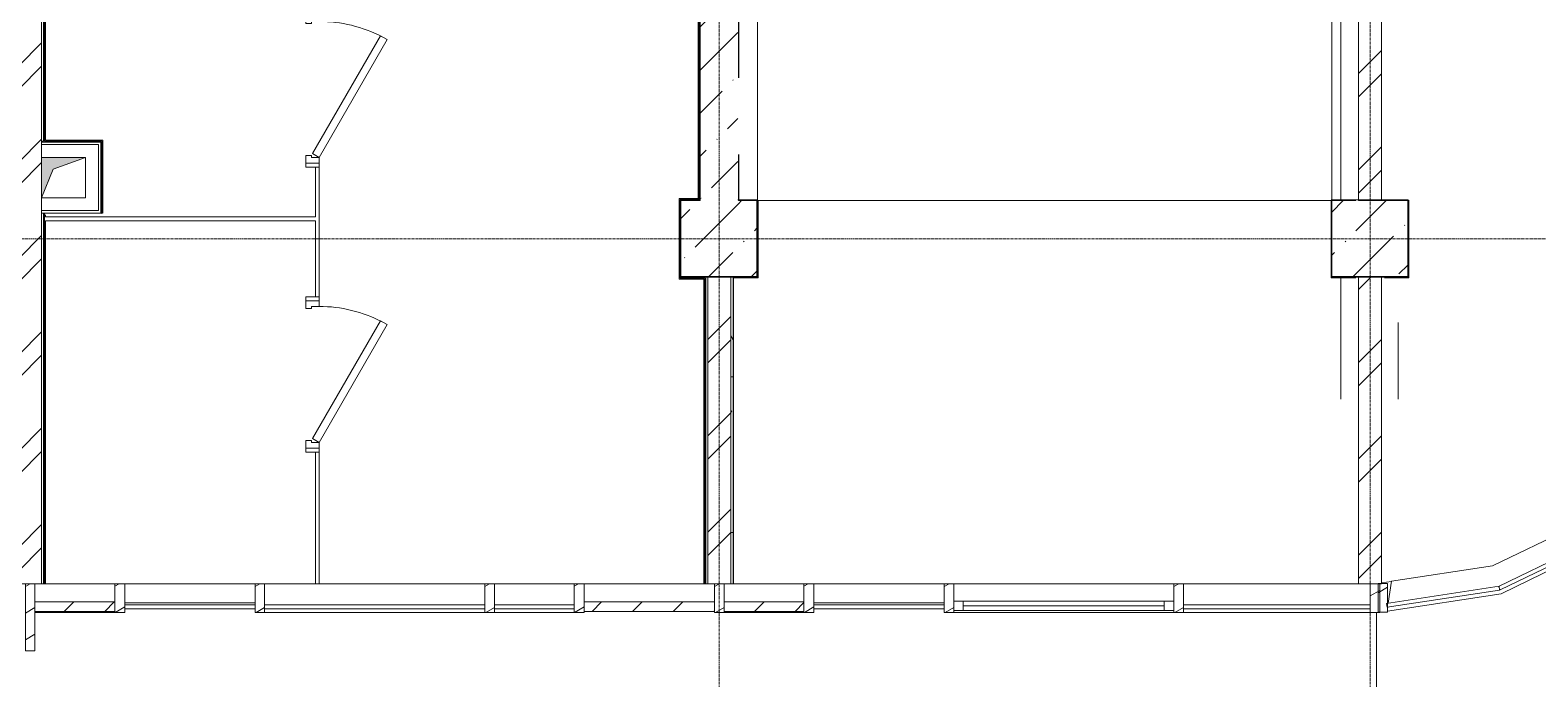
# Model space of a CAD drawing. Header units: metres. Extents: x 3659 to 143627, y -64119 to 51337.
# Drawn here: x 80463 to 88339, y -59082 to -55696 of the extents above; entities that cross this region are included whole.
import ezdxf

# ---------------------------------------------------------------- set-up
doc = ezdxf.new("R2010")
doc.units = ezdxf.units.M
doc.linetypes.add('ADSK_Линия сетки', pattern=[21, 12, -3, 3, -3])
doc.layers.add('A-DETL', color=7, linetype='Continuous', lineweight=5, true_color=0x00a600)
for name, color, linetype, lineweight in [('A-DETL-GENF', 7, 'Continuous', 5), ('A-DETL-MBND', 7, 'Continuous', 5), ('A-DETL-THIN', 7, 'Continuous', 5), ('A-DOOR', 7, 'Continuous', 5), ('A-DOOR-FRAM', 7, 'Continuous', 13), ('A-FLOR', 7, 'Continuous', 5), ('A-GLAZ', 7, 'Continuous', 5), ('A-GLAZ-CURT', 7, 'Continuous', 5), ('A-GLAZ-CWMG', 7, 'Continuous', 5), ('A-WALL', 7, 'Continuous', 5), ('A-WALL-PATT', 7, 'Continuous', 18), ('I-WALL', 7, 'Continuous', 5), ('S-COLS', 7, 'Continuous', 5), ('S-GRID', 7, 'Continuous', 9)]:
    doc.layers.add(name, color=color, linetype=linetype, lineweight=lineweight)
pattern_1 = [(45, (0, 0), (84.19025, 308.69666), [396.875, -79.375, 3.353, -76.022])]
pattern_2 = [(45, (0, 0), (-251.4472, 251.4472), []), (45, (0, 381), (-251.4472, 251.4472), [])]
pattern_3 = [(50, (0, 0), (728.7365, -63.7558), [76.2, -838.2]), (355, (0, 0), (-140.9716, 764.2276), [60.96, -670.56]), (100.451, (60.7, -5.3), (587.77, 700.4668), [64.76, -712.36]), (46.184, (0, 203.2), (1084.316, -168.171), [114.3, -1257.3]), (96.636, (90.4, 189.2), (949.61, 989.71), [97.14, -1068.54]), (351.184, (0, 203.2), (949.62, 989.701), [91.44, -1005.84]), (21, (101.6, 152.4), (606.458, -409.0606), [76.2, -838.2]), (326, (101.6, 152.4), (247.2083, 736.753), [60.96, -670.56]), (71.451, (152.14, 118.3), (853.6683, 327.6855), [64.76, -712.36]), (37.5, (0, 0), (12.3547, 338.2201), [33.528, -628.904, 33.528, -647.192, -673.1]), (37.5, (0, 0), (12.3547, 338.2201), [-1343.152, 33.528, -639.572]), (7.5, (0, 0), (267.2789, 400.7221), [33.528, -354.584, 33.528, -613.664, -256.54]), (7.5, (0, 0), (267.2789, 400.7221), [-1035.304, 33.528, -223.012]), (327.5, (-226.57, 0), (542.3633, -22.91534), [33.528, -220.472, 33.528, -758.952, -1051.56]), (327.5, (-226.57, 0), (542.3633, -22.91534), [-1046.48, 33.528, -1018.032]), (317.5, (-328.17, 0), (592.517, 101.707), [33.528, -296.672, 33.528, -492.76, -746.76]), (317.5, (-328.17, 0), (592.517, 101.707), [-856.488, 33.528, -713.232])]
pattern_4 = [(45, (0, 0), (-106.06602, 106.06602), [])]
pattern_5 = [(30, (0, 0), (-60, 103.92305), [])]
pattern_6 = [(0, (0, 0), (812.8, 203.2), [33.528, -576.072, 33.528, -576.072, -3251.2]), (0, (0, 0), (812.8, 203.2), [-1219.2, 33.528, -1185.672, 33.528, -576.072, -1422.4]), (0, (0, 0), (812.8, 203.2), [-3048, 33.528, -372.872, 33.528, -982.472]), (120, (304.8, 101.6), (-582.37636, 602.30545), [33.528, -576.072, 33.528, -576.072, -3251.2]), (120, (304.8, 101.6), (-582.37636, 602.30545), [-1219.2, 33.528, -1185.672, 33.528, -576.072, -1422.4]), (120, (304.8, 101.6), (-582.37636, 602.30545), [-3048, 33.528, -372.872, 33.528, -982.472]), (240, (406.4, 508), (-230.42364, -805.50545), [33.528, -576.072, 33.528, -576.072, -3251.2]), (240, (406.4, 508), (-230.42364, -805.50545), [-1219.2, 33.528, -1185.672, 33.528, -576.072, -1422.4]), (240, (406.4, 508), (-230.42364, -805.50545), [-3048, 33.528, -372.872, 33.528, -982.472])]

# ---------------------------------------------------------------- blocks, each defined once
blk = doc.blocks.new('КДП АПК - КР_rvt-1-2 этаж')
at = {"layer": 'A-WALL-PATT', "lineweight": 20}
h = blk.add_hatch(dxfattribs=at)
h.set_pattern_fill('FP_137', color=256, style=0, pattern_type=2)
h.set_pattern_definition(pattern_1)
h.paths.add_polyline_path([(84037.5, -55945.6), (84162.7, -55945.6), (84162.7, -49845.6), (83962.7, -49845.6), (83962.7, -55945.6)], flags=0)
at = {"layer": 'S-COLS', "lineweight": 20}
h = blk.add_hatch(dxfattribs=at)
h.set_pattern_fill('FP_137', color=256, style=0, pattern_type=2)
h.set_pattern_definition(pattern_1)
h.paths.add_polyline_path([(84162.7, -56345.6), (84162.7, -55945.6), (83862.7, -55945.6), (83862.7, -56345.6), (84037.5, -56345.6)], flags=0)
h = blk.add_hatch(dxfattribs=at)
h.set_pattern_fill('FP_137', color=256, style=0, pattern_type=2)
h.set_pattern_definition(pattern_1)
h.paths.add_polyline_path([(84262.7, -56345.6), (84262.7, -55945.6), (84162.7, -55945.6), (84162.7, -56345.6)], flags=0)
h = blk.add_hatch(dxfattribs=at)
h.set_pattern_fill('FP_137', color=256, style=0, pattern_type=2)
h.set_pattern_definition(pattern_1)
h.paths.add_polyline_path([(87641.4, -56345.6), (87662.7, -56345.6), (87662.7, -55945.6), (87262.7, -55945.6), (87262.7, -56345.6)], flags=0)
at = {"layer": 'A-FLOR', "lineweight": 20}
for p, q in [((87312.7, -55945.6), (87312.7, -51585.6)), ((87312.7, -56582.6), (87312.7, -56345.6)), ((87312.7, -56985.6), (87312.7, -56585.6)), ((87612.7, -56585.6), (87612.7, -56985.6))]:
    blk.add_line(p, q, dxfattribs=at)
at = {"layer": 'I-WALL', "lineweight": 40}
blk.add_line((83962.7, -55945.6), (83962.7, -49845.6), dxfattribs=at)
at = {"layer": 'S-COLS', "lineweight": 20}
for p, q in [((83862.7, -56345.6), (83862.7, -55945.6)), ((83862.7, -55945.6), (83962.7, -55945.6)), ((84262.7, -55945.6), (84162.7, -55945.6)), ((87262.7, -55945.6), (87662.7, -55945.6)), ((87662.7, -56345.6), (87662.7, -55945.6)), ((83862.7, -56345.6), (84162.7, -56345.6)), ((84262.7, -56345.6), (84162.7, -56345.6)), ((87662.7, -56345.6), (87262.7, -56345.6))]:
    blk.add_line(p, q, dxfattribs=at)
blk = doc.blocks.new('Системная панель - С остеклением-1637639-2 этаж')
at = {"layer": 'A-GLAZ-CURT', "lineweight": 13}
for p, q in [((74437.7, -58695.5), (73757.1, -58695.5)), ((73757.1, -58695.5), (73757.1, -58715.5)), ((73757.1, -58715.5), (74437.7, -58715.5)), ((74437.7, -58715.5), (74437.7, -58695.5))]:
    blk.add_line(p, q, dxfattribs=at)
blk = doc.blocks.new('Системная панель - Сплошная-1637678-2 этаж')
at = {"layer": 'A-GLAZ-CURT'}
h = blk.add_hatch(dxfattribs=at)
h.set_pattern_fill('FP_30', color=256, style=0, pattern_type=2)
h.set_pattern_definition(pattern_4)
h.paths.add_polyline_path([(83357.1, -58730.5), (84037.7, -58730.5), (84037.7, -58680.5), (83357.1, -58680.5)], flags=0)
at = {"layer": 'A-GLAZ-CURT', "lineweight": 13}
for p, q in [((84037.7, -58680.5), (83357.1, -58680.5)), ((83357.1, -58680.5), (83357.1, -58730.5)), ((83357.1, -58730.5), (84037.7, -58730.5)), ((84037.7, -58730.5), (84037.7, -58680.5))]:
    blk.add_line(p, q, dxfattribs=at)
blk = doc.blocks.new('Системная панель - С остеклением-1636902-2 этаж')
at = {"layer": 'A-GLAZ-CURT', "lineweight": 13}
for p, q in [((487.7, 10), (-487.7, 10)), ((-487.7, 10), (-487.7, -10)), ((487.7, -10), (487.7, 10)), ((-487.7, -10), (487.7, -10))]:
    blk.add_line(p, q, dxfattribs=at)
blk = doc.blocks.new('Системная панель - С остеклением-1635145-2 этаж')
at = {"layer": 'A-GLAZ-CURT', "lineweight": 13}
for p, q in [((575, 10), (-575, 10)), ((-575, 10), (-575, -10)), ((575, -10), (575, 10)), ((-575, -10), (575, -10))]:
    blk.add_line(p, q, dxfattribs=at)
blk = doc.blocks.new('Прямоугольный импост - 50 x 450мм-V38-2 этаж')
at = {"layer": 'A-GLAZ-CWMG'}
h = blk.add_hatch(dxfattribs=at)
h.set_pattern_fill('FP_52', color=256, style=0, pattern_type=2)
h.set_pattern_definition([(150, (80462.65, 58705.49), (-60, -103.92305), [])])
h.paths.add_polyline_path([(25, -230), (-25, -230), (-25, 120), (25, 120), (25, 49.8)], flags=0)
at = {"layer": 'A-GLAZ-CWMG', "lineweight": 18}
for p, q in [((-25, -230), (-25, 120)), ((-25, 120), (25, 120)), ((25, 120), (25, -230)), ((25, -230), (-25, -230))]:
    blk.add_line(p, q, dxfattribs=at)
blk = doc.blocks.new('Прямоугольный импост - 50 x 150мм-V39-2 этаж')
at = {"layer": 'A-GLAZ-CWMG'}
h = blk.add_hatch(dxfattribs=at)
h.set_pattern_fill('FP_53', color=256, style=0, pattern_type=2)
h.set_pattern_definition([(150, (81662.65, 58705.49), (-60, -103.92305), [])])
h.paths.add_polyline_path([(25, -30), (-25, -30), (-25, 120), (25, 120), (25, 49.8)], flags=0)
at = {"layer": 'A-GLAZ-CWMG', "lineweight": 18}
for p, q in [((-25, -30), (-25, 120)), ((-25, 120), (25, 120)), ((25, 120), (25, -30)), ((25, -30), (-25, -30))]:
    blk.add_line(p, q, dxfattribs=at)
blk = doc.blocks.new('Прямоугольный импост - 50 x 150мм-V40-2 этаж')
at = {"layer": 'A-GLAZ-CWMG'}
h = blk.add_hatch(dxfattribs=at)
h.set_pattern_fill('FP_54', color=256, style=0, pattern_type=2)
h.set_pattern_definition([(150, (82862.65, 58705.49), (-60, -103.92305), [])])
h.paths.add_polyline_path([(25, -30), (-25, -30), (-25, 120), (25, 120)], flags=0)
at = {"layer": 'A-GLAZ-CWMG', "lineweight": 18}
for p, q in [((-25, -30), (-25, 120)), ((-25, 120), (25, 120)), ((25, 120), (25, -30)), ((25, -30), (-25, -30))]:
    blk.add_line(p, q, dxfattribs=at)
blk = doc.blocks.new('Прямоугольный импост - 50 x 150мм-1636897-2 этаж')
at = {"layer": 'A-GLAZ-CWMG'}
h = blk.add_hatch(dxfattribs=at)
h.set_pattern_fill('FP_55', color=256, style=0, pattern_type=2)
h.set_pattern_definition([(150, (84062.65, 58705.49), (-60, -103.92305), [])])
h.paths.add_polyline_path([(25, -30), (-25, -30), (-25, 120), (25, 120)], flags=0)
at = {"layer": 'A-GLAZ-CWMG', "lineweight": 18}
for p, q in [((-25, -30), (-25, 120)), ((-25, 120), (25, 120)), ((25, 120), (25, -30)), ((25, -30), (-25, -30))]:
    blk.add_line(p, q, dxfattribs=at)
blk = doc.blocks.new('Прямоугольный импост - 50 x 150мм-V41-2 этаж')
at = {"layer": 'A-GLAZ-CWMG'}
h = blk.add_hatch(dxfattribs=at)
h.set_pattern_fill('FP_56', color=256, style=0, pattern_type=2)
h.set_pattern_definition([(150, (85262.65, 58705.49), (-60, -103.92305), [])])
h.paths.add_polyline_path([(25, -30), (-25, -30), (-25, 120), (25, 120)], flags=0)
at = {"layer": 'A-GLAZ-CWMG', "lineweight": 18}
for p, q in [((-25, -30), (-25, 120)), ((-25, 120), (25, 120)), ((25, 120), (25, -30)), ((25, -30), (-25, -30))]:
    blk.add_line(p, q, dxfattribs=at)
blk = doc.blocks.new('Прямоугольный импост - 50 x 150мм-1636904-2 этаж')
at = {"layer": 'A-GLAZ-CWMG'}
h = blk.add_hatch(dxfattribs=at)
h.set_pattern_fill('FP_57', color=256, style=0, pattern_type=2)
h.set_pattern_definition([(30, (-87513.05, 58705.49), (-60, 103.92305), [])])
h.paths.add_polyline_path([(0, -30), (0, 120), (-50, 120), (-50, -30)], flags=0)
at = {"layer": 'A-GLAZ-CWMG', "lineweight": 18}
for p, q in [((0, 120), (-50, 120)), ((-50, 120), (-50, -30)), ((0, -30), (0, 120)), ((-50, -30), (0, -30))]:
    blk.add_line(p, q, dxfattribs=at)
blk = doc.blocks.new('Прямоугольный импост - 50 x 150мм-1636032-2 этаж')
at = {"layer": 'A-DETL-MBND'}
for p, q in [((87402.7, -58585.5), (86487.7, -58585.5)), ((86487.7, -58735.5), (87463.1, -58735.5))]:
    blk.add_line(p, q, dxfattribs=at)
blk = doc.blocks.new('M_Тент витража777 - M_Тент витража одинарное справо-2392832-2 этаж')
at = {"layer": 'A-GLAZ', "lineweight": 13}
for p, q in [((-525, 20), (-575, 20)), ((-575, 20), (-575, -30)), ((-575, -30), (-575, 20)), ((-525, -30), (-525, 20)), ((525, -30), (525, 20)), ((525, 20), (575, 20)), ((575, 20), (575, -30)), ((575, 20), (575, -30)), ((-575, -30), (-525, -30)), ((-525, -4.6), (525, -4.6)), ((575, -30), (525, -30))]:
    blk.add_line(p, q, dxfattribs=at)
at = {"layer": 'A-GLAZ'}
for p, q in [((-525, 20), (525, 20)), ((525, -30), (-525, -30))]:
    blk.add_line(p, q, dxfattribs=at)
blk = doc.blocks.new('Прямоугольный импост - 50 x 150мм-1003911-2 этаж')
at = {"layer": 'A-DETL-MBND'}
for p, q in [((34837.7, -40435.7), (33687.7, -40435.7)), ((33687.7, -40585.7), (34837.7, -40585.7))]:
    blk.add_line(p, q, dxfattribs=at)
blk = doc.blocks.new('Прямоугольный импост - 50 x 150мм-V56-2 этаж')
at = {"layer": 'A-GLAZ-CWMG'}
h = blk.add_hatch(dxfattribs=at)
h.set_pattern_fill('FP_69', color=256, style=0, pattern_type=2)
h.set_pattern_definition([(150, (86462.65, 58705.49), (-60, -103.92305), [])])
h.paths.add_polyline_path([(25, -30), (-25, -30), (-25, 120), (25, 120)], flags=0)
at = {"layer": 'A-GLAZ-CWMG', "lineweight": 18}
for p, q in [((-25, -30), (-25, 120)), ((-25, 120), (25, 120)), ((25, 120), (25, -30)), ((25, -30), (-25, -30))]:
    blk.add_line(p, q, dxfattribs=at)
blk = doc.blocks.new('Прямоугольный импост - 50 x 150мм-V58-2 этаж')
at = {"layer": 'A-DETL-MBND'}
for p, q in [((81952.7, -58585.5), (81687.7, -58585.5)), ((82837.7, -58585.5), (81972.6, -58585.5)), ((81687.7, -58735.5), (82837.7, -58735.5))]:
    blk.add_line(p, q, dxfattribs=at)
blk = doc.blocks.new('Прямоугольный импост - 50 x 150мм 2-1634077-2 этаж')
at = {"layer": 'A-GLAZ-CWMG'}
h = blk.add_hatch(dxfattribs=at)
h.set_pattern_fill('FP_95', color=256, style=0, pattern_type=2)
h.set_pattern_definition([(201.326, (77646.43, -71230.06), (43.64088, -111.78316), [])])
h.paths.add_polyline_path([(0.5, 28.5), (-48.9, 35.9), (-71.3, -112.4), (-21.9, -119.9), (-11.1, -48.7)], flags=0)
at = {"layer": 'A-GLAZ-CWMG', "lineweight": 18}
for p, q in [((-48.9, 35.9), (-71.3, -112.4)), ((0.5, 28.5), (-48.9, 35.9)), ((-21.9, -119.9), (0.5, 28.5)), ((-71.3, -112.4), (-21.9, -119.9))]:
    blk.add_line(p, q, dxfattribs=at)
blk = doc.blocks.new('Системная панель - С остеклением-1634078-2 этаж')
at = {"layer": 'A-GLAZ-CURT', "lineweight": 13}
for p, q in [((297.1, 10), (-297.1, 10)), ((-297.1, 10), (-297.1, -10)), ((297.1, -10), (297.1, 10)), ((-297.1, -10), (297.1, -10))]:
    blk.add_line(p, q, dxfattribs=at)
blk = doc.blocks.new('Прямоугольный импост - 50 x 150мм-1635689-2 этаж')
at = {"layer": 'A-DETL-MBND'}
for p, q in [((87574.7, -58572.8), (88101.9, -58492.4)), ((87574.7, -58572.8), (87557.7, -58686.7)), ((88146.9, -58637.3), (87554.3, -58727.7)), ((87554.6, -58707.4), (87554.3, -58709.5))]:
    blk.add_line(p, q, dxfattribs=at)
blk = doc.blocks.new('Системная панель - С остеклением-1634080-2 этаж')
at = {"layer": 'A-GLAZ-CURT', "lineweight": 13}
for p, q in [((312.3, 10), (-312.3, 10)), ((-312.3, 10), (-312.3, -10)), ((312.3, -10), (312.3, 10)), ((-312.3, -10), (312.3, -10))]:
    blk.add_line(p, q, dxfattribs=at)
blk = doc.blocks.new('Прямоугольный импост - 50 x 150мм-1635692-2 этаж')
at = {"layer": 'A-DETL-MBND'}
for p, q in [((88101.9, -58492.4), (88631.2, -58236.2)), ((88634.1, -58240.5), (88631.2, -58236.2)), ((88717, -58361.4), (88146.9, -58637.3))]:
    blk.add_line(p, q, dxfattribs=at)
blk = doc.blocks.new('Системная панель - Сплошная-V116-2 этаж')
at = {"layer": 'A-GLAZ-CURT'}
h = blk.add_hatch(dxfattribs=at)
h.set_pattern_fill('FP_27', color=256, style=0, pattern_type=2)
h.set_pattern_definition(pattern_4)
h.paths.add_polyline_path([(80487.7, -58730.5), (80905, -58730.5), (80905, -58680.5), (80487.7, -58680.5)], flags=0)
at = {"layer": 'A-GLAZ-CURT', "lineweight": 13}
for p, q in [((80905, -58680.5), (80487.7, -58680.5)), ((80487.7, -58680.5), (80487.7, -58730.5)), ((80487.7, -58730.5), (80905, -58730.5)), ((80905, -58730.5), (80905, -58680.5))]:
    blk.add_line(p, q, dxfattribs=at)
blk = doc.blocks.new('Системная панель - С остеклением-1637640-2 этаж')
at = {"layer": 'A-GLAZ-CURT', "lineweight": 13}
for p, q in [((83305, -58695.5), (82887.7, -58695.5)), ((82887.7, -58695.5), (82887.7, -58715.5)), ((82887.7, -58715.5), (83305, -58715.5)), ((83305, -58715.5), (83305, -58695.5))]:
    blk.add_line(p, q, dxfattribs=at)
blk = doc.blocks.new('Системная панель - Сплошная-V117-2 этаж')
at = {"layer": 'A-GLAZ-CURT'}
h = blk.add_hatch(dxfattribs=at)
h.set_pattern_fill('FP_30', color=256, style=0, pattern_type=2)
h.set_pattern_definition(pattern_4)
h.paths.add_polyline_path([(84087.7, -58730.5), (84505, -58730.5), (84505, -58680.5), (84087.7, -58680.5)], flags=0)
at = {"layer": 'A-GLAZ-CURT', "lineweight": 13}
for p, q in [((84505, -58680.5), (84087.7, -58680.5)), ((84087.7, -58680.5), (84087.7, -58730.5)), ((84087.7, -58730.5), (84505, -58730.5)), ((84505, -58730.5), (84505, -58680.5))]:
    blk.add_line(p, q, dxfattribs=at)
blk = doc.blocks.new('AC_Дверь_Однопольная_ДеревяннаяВнутренняя_ГОСТ6629-88 - ДГ 21-8Л-1377427-2 этаж')
at = {"layer": 'A-DOOR', "lineweight": 18}
for p, q in [((-385, 60), (-405, 60)), ((-405, 60), (-405, -10)), ((-385, -10), (-385, 60)), ((385, 60), (385, -10)), ((405, 60), (385, 60)), ((405, -10), (405, 60)), ((-405, -10), (-385, -10)), ((385, -10), (405, -10))]:
    blk.add_line(p, q, dxfattribs=at)
at = {"layer": 'A-DOOR', "lineweight": 13}
for p, q in [((-335, 24.6), (-355, -10)), ((279.9, -330.4), (-335, 24.6)), ((-355, -10), (259.9, -365)), ((259.9, -365), (279.9, -330.4))]:
    blk.add_line(p, q, dxfattribs=at)
at = {"layer": 'A-DOOR'}
blk.add_arc((-355, -10), 710, 332.47162, 0, dxfattribs=at)
at = {"layer": 'A-DOOR-FRAM'}
for p, q in [((-385, 60), (-385, -10)), ((-345, 60), (-385, 60)), ((-355, -10), (-355, 30)), ((-355, 30), (-345, 30)), ((-345, 30), (-345, 60)), ((385, 60), (345, 60)), ((345, 60), (345, 30)), ((345, 30), (355, 30)), ((355, 30), (355, -10)), ((385, -10), (385, 60)), ((-385, -10), (-355, -10)), ((355, -10), (385, -10))]:
    blk.add_line(p, q, dxfattribs=at)

msp = doc.modelspace()

# ---------------------------------------------------------------- hatches: boundary and pattern name
at = {"layer": 'A-DETL-GENF'}
msp.add_hatch(color=256, dxfattribs=at).paths.add_polyline_path([(80522.6532, -56570.6443), (80583.5085, -56422.2079), (80752.6532, -56360.6443), (80522.6532, -56360.6443)], flags=0)
at = {"layer": 'A-GLAZ-CWMG'}
h = msp.add_hatch(dxfattribs=at)
h.set_pattern_fill('FP_31', color=256, style=0, pattern_type=2)
h.set_pattern_definition(pattern_5)
h.paths.add_polyline_path([(80905.017, -58735.4621), (80957.1109, -58735.4621), (80957.1109, -58585.4621), (80905.017, -58585.4621), (80905.017, -58655.7084)], flags=0)
h = msp.add_hatch(dxfattribs=at)
h.set_pattern_fill('FP_31', color=256, style=0, pattern_type=2)
h.set_pattern_definition(pattern_5)
h.paths.add_polyline_path([(83305.017, -58735.4621), (83357.1109, -58735.4621), (83357.1109, -58585.4621), (83305.017, -58585.4621)], flags=0)
h = msp.add_hatch(dxfattribs=at)
h.set_pattern_fill('FP_31', color=256, style=0, pattern_type=2)
h.set_pattern_definition(pattern_5)
h.paths.add_polyline_path([(84552.3072, -58735.4621), (84557.1109, -58735.4621), (84557.1109, -58585.4621), (84505.017, -58585.4621), (84505.017, -58735.4621)], flags=0)
at = {"layer": 'A-WALL-PATT', "lineweight": 5}
h = msp.add_hatch(dxfattribs=at)
h.set_pattern_fill('FP_1', color=256, style=0, pattern_type=2)
h.set_pattern_definition(pattern_2)
h.paths.add_polyline_path([(87522.6532, -56585.6443), (87522.6532, -50485.6443), (87402.6532, -50485.6443), (87402.6532, -56585.6443)], flags=0)
h = msp.add_hatch(dxfattribs=at)
h.set_pattern_fill('FP_1', color=256, style=0, pattern_type=2)
h.set_pattern_definition(pattern_2)
h.paths.add_polyline_path([(80433.4813, -58585.4621), (80522.6532, -58585.4621), (80522.6532, -52395.6443), (80402.6532, -52395.6443), (80402.6532, -58585.4621)], flags=0)
h = msp.add_hatch(dxfattribs=at)
h.set_pattern_fill('FP_40', color=256, style=0, pattern_type=2)
h.set_pattern_definition(pattern_6)
h.paths.add_polyline_path([(80522.6532, -56275.6443), (80532.6532, -56275.6443), (80532.6532, -52395.6443), (80522.6532, -52395.6443), (80522.6532, -56270.6443)], flags=0)
h = msp.add_hatch(dxfattribs=at)
h.set_pattern_fill('FP_41', color=256, style=0, pattern_type=2)
h.set_pattern_definition(pattern_3)
h.paths.add_polyline_path([(80532.6532, -56275.6443), (80537.6532, -56275.6443), (80537.6532, -52405.6443), (80532.6532, -52405.6443), (80532.6532, -56270.6443)], flags=0)
h = msp.add_hatch(dxfattribs=at)
h.set_pattern_fill('FP_1', color=256, style=0, pattern_type=2)
h.set_pattern_definition(pattern_2)
h.paths.add_polyline_path([(80542.6532, -56270.6443), (80542.6532, -55340.6443), (80537.6532, -55340.6443), (80537.6532, -56270.6443)], flags=0)
h.paths.add_polyline_path([(80537.6532, -55320.6443), (80542.6532, -55320.6443), (80542.6532, -53990.6443), (80537.6532, -53990.6443), (80537.6532, -55206.0116)], flags=0)
h.paths.add_polyline_path([(80542.6532, -53970.6443), (80542.6532, -52410.6443), (80537.6532, -52410.6443), (80537.6532, -53970.6443)], flags=0)
h = msp.add_hatch(dxfattribs=at)
h.set_pattern_fill('FP_1', color=256, style=0, pattern_type=2)
h.set_pattern_definition(pattern_2)
h.paths.add_polyline_path([(83957.6532, -56580.6443), (83957.6532, -55426.4958), (83952.6532, -55426.4958), (83952.6532, -56580.6443)], flags=0)
h = msp.add_hatch(dxfattribs=at)
h.set_pattern_fill('FP_41', color=256, style=0, pattern_type=2)
h.set_pattern_definition(pattern_3)
h.paths.add_polyline_path([(83957.6532, -56585.6443), (83962.6532, -56585.6443), (83962.6532, -55421.4958), (83957.6532, -55421.4958), (83957.6532, -56580.6443)], flags=0)
h = msp.add_hatch(dxfattribs=at)
h.set_pattern_fill('FP_1', color=256, style=0, pattern_type=2)
h.set_pattern_definition(pattern_2)
h.paths.add_polyline_path([(80837.6532, -56275.6443), (80842.6532, -56270.6443), (80537.6532, -56270.6443), (80537.6532, -56275.6443), (80690.9079, -56275.6443)], flags=0)
h = msp.add_hatch(dxfattribs=at)
h.set_pattern_fill('FP_1', color=256, style=0, pattern_type=2)
h.set_pattern_definition(pattern_2)
h.paths.add_polyline_path([(80837.6532, -56655.6443), (80842.6532, -56655.6443), (80842.6532, -56270.6443), (80837.6532, -56275.6443), (80837.6532, -56650.6443)], flags=0)
h = msp.add_hatch(dxfattribs=at)
h.set_pattern_fill('FP_1', color=256, style=0, pattern_type=2)
h.set_pattern_definition(pattern_2)
h.paths.add_polyline_path([(83857.6532, -56580.6443), (83952.6532, -56580.6443), (83952.6532, -56575.6443), (83852.6532, -56575.6443), (83852.6532, -56580.6443)], flags=0)
h = msp.add_hatch(dxfattribs=at)
h.set_pattern_fill('FP_1', color=256, style=0, pattern_type=2)
h.set_pattern_definition(pattern_2)
h.paths.add_polyline_path([(83857.6532, -56995.6443), (83857.6532, -56580.6443), (83852.6532, -56580.6443), (83852.6532, -56995.6443)], flags=0)
h = msp.add_hatch(dxfattribs=at)
h.set_pattern_fill('FP_40', color=256, style=0, pattern_type=2)
h.set_pattern_definition(pattern_6)
h.paths.add_polyline_path([(84262.6532, -56585.6443), (84262.6532, -56582.6443), (84165.6532, -56582.6443), (84165.6532, -56585.6443)], flags=0)
h = msp.add_hatch(dxfattribs=at)
h.set_pattern_fill('FP_41', color=256, style=0, pattern_type=2)
h.set_pattern_definition(pattern_3)
h.paths.add_polyline_path([(80537.6532, -58585.4621), (80537.6532, -56650.6443), (80532.6532, -56650.6443), (80532.6532, -58585.4621)], flags=0)
h = msp.add_hatch(dxfattribs=at)
h.set_pattern_fill('FP_1', color=256, style=0, pattern_type=2)
h.set_pattern_definition(pattern_2)
h.paths.add_polyline_path([(80537.6532, -58585.4621), (80542.6532, -58585.4621), (80542.6532, -56690.6443), (80537.6532, -56690.6443), (80537.6532, -57965.769)], flags=0)
h.paths.add_polyline_path([(80537.6532, -56670.6443), (80542.6532, -56670.6443), (80542.6532, -56655.6443), (80537.6532, -56655.6443)], flags=0)
h = msp.add_hatch(dxfattribs=at)
h.set_pattern_fill('FP_1', color=256, style=0, pattern_type=2)
h.set_pattern_definition(pattern_2)
h.paths.add_polyline_path([(83982.6532, -56995.6443), (83982.6532, -56990.6443), (83857.6532, -56990.6443), (83857.6532, -56995.6443), (83862.6532, -56995.6443)], flags=0)
h = msp.add_hatch(dxfattribs=at)
h.set_pattern_fill('FP_1', color=256, style=0, pattern_type=2)
h.set_pattern_definition(pattern_2)
h.paths.add_polyline_path([(83982.6532, -58585.4621), (83987.6532, -58585.4621), (83987.6532, -56990.6443), (83982.6532, -56990.6443), (83982.6532, -57275.8297)], flags=0)
h = msp.add_hatch(dxfattribs=at)
h.set_pattern_fill('FP_41', color=256, style=0, pattern_type=2)
h.set_pattern_definition(pattern_3)
h.paths.add_polyline_path([(83987.6532, -58585.4621), (83992.6532, -58585.4621), (83992.6532, -56985.6443), (83987.6532, -56985.6443), (83987.6532, -57275.8297)], flags=0)
h = msp.add_hatch(dxfattribs=at)
h.set_pattern_fill('FP_1', color=256, style=0, pattern_type=2)
h.set_pattern_definition(pattern_2)
h.paths.add_polyline_path([(84122.6532, -58585.4621), (84122.6532, -56985.6443), (84002.6532, -56985.6443), (84002.6532, -58585.4621)], flags=0)
h = msp.add_hatch(dxfattribs=at)
h.set_pattern_fill('FP_40', color=256, style=0, pattern_type=2)
h.set_pattern_definition(pattern_6)
h.paths.add_polyline_path([(84122.6532, -58585.4621), (84134.6532, -58585.4621), (84134.6532, -56985.6443), (84122.6532, -56985.6443), (84122.6532, -57275.8297)], flags=0)
h = msp.add_hatch(dxfattribs=at)
h.set_pattern_fill('FP_40', color=256, style=0, pattern_type=2)
h.set_pattern_definition(pattern_6)
h.paths.add_polyline_path([(84134.6532, -58585.4621), (84137.6532, -58585.4621), (84137.6532, -56988.6443), (84134.6532, -56988.6443), (84134.6532, -57275.8297)], flags=0)
h = msp.add_hatch(dxfattribs=at)
h.set_pattern_fill('FP_1', color=256, style=0, pattern_type=2)
h.set_pattern_definition(pattern_2)
h.paths.add_polyline_path([(87522.6532, -58585.4621), (87522.6532, -56985.6443), (87402.6532, -56985.6443), (87402.6532, -58585.4621)], flags=0)

# ---------------------------------------------------------------- linework, layer by layer
at = {"layer": 'A-DETL', "color": 7, "lineweight": 18}
for p, q in [((84262.6532, -55485.6443), (84262.6532, -56585.6443)), ((87262.6532, -56585.6443), (87262.6532, -55485.6443)), ((84262.6532, -56585.6443), (87262.6532, -56585.6443))]:
    msp.add_line(p, q, dxfattribs=at)
at = {"layer": 'A-DETL-MBND'}
for p, q in [((80957.1109, -58685.6443), (81637.6532, -58685.6443)), ((84557.1109, -58685.6443), (85237.6532, -58685.6443)), ((87495.5434, -58735.4621), (87495.5434, -59585.6443))]:
    msp.add_line(p, q, dxfattribs=at)
for radius, start, end in [(3050, 270, 339.0257967), (2150, 271.56653968, 271.67153272)]:
    msp.add_arc((87495.5434, -56535.6443), radius, start, end, dxfattribs=at)
at = {"layer": 'A-DETL-THIN'}
for p, q in [((80522.6532, -56360.6443), (80522.6532, -56570.6443)), ((80752.6532, -56360.6443), (80522.6532, -56360.6443)), ((80583.5085, -56422.2079), (80752.6532, -56360.6443)), ((80522.6532, -56570.6443), (80583.5085, -56422.2079))]:
    msp.add_line(p, q, dxfattribs=at)
at = {"layer": 'A-FLOR', "lineweight": 18}
for p, q in [((84259.7672, -56585.6443), (84259.7672, -56985.4621)), ((87522.6532, -56585.6443), (87537.6532, -56585.6443)), ((84259.7672, -56985.4621), (84122.6532, -56985.4621)), ((87402.6532, -56985.6443), (87387.6532, -56985.6443)), ((87537.6532, -56985.6443), (87522.6532, -56985.6443)), ((80612.5966, -58585.4621), (80542.6532, -58585.4621)), ((81637.6532, -58585.4621), (80957.1109, -58585.4621)), ((83012.5966, -58585.4621), (82887.6532, -58585.4621)), ((83982.6532, -58585.4621), (83357.1109, -58585.4621)), ((84137.6532, -58585.4621), (84212.5966, -58585.4621)), ((84557.1109, -58585.4621), (85237.6532, -58585.4621)), ((87522.6532, -58580.7678), (87574.6531, -58572.835))]:
    msp.add_line(p, q, dxfattribs=at)
at = {"layer": 'A-GLAZ-CWMG'}
for p, q in [((80905.017, -58585.4621), (80612.5966, -58585.4621)), ((83305.017, -58585.4621), (83012.5966, -58585.4621)), ((84505.017, -58585.4621), (84212.5966, -58585.4621)), ((80487.6532, -58735.4621), (80905.017, -58735.4621)), ((82887.6532, -58735.4621), (83305.017, -58735.4621)), ((84087.6532, -58735.4621), (84505.017, -58735.4621))]:
    msp.add_line(p, q, dxfattribs=at)
at = {"layer": 'A-GLAZ-CWMG', "lineweight": 18}
for p, q in [((80905.017, -58585.4621), (80905.017, -58735.4621)), ((80957.1109, -58585.4621), (80905.017, -58585.4621)), ((80957.1109, -58735.4621), (80957.1109, -58585.4621)), ((83305.017, -58585.4621), (83305.017, -58735.4621)), ((83357.1109, -58585.4621), (83305.017, -58585.4621)), ((83357.1109, -58735.4621), (83357.1109, -58585.4621)), ((84505.017, -58585.4621), (84505.017, -58735.4621)), ((84557.1109, -58585.4621), (84505.017, -58585.4621)), ((84557.1109, -58735.4621), (84557.1109, -58585.4621)), ((80905.017, -58735.4621), (80957.1109, -58735.4621)), ((83305.017, -58735.4621), (83357.1109, -58735.4621)), ((84505.017, -58735.4621), (84557.1109, -58735.4621))]:
    msp.add_line(p, q, dxfattribs=at)
at = {"layer": 'A-WALL'}
for p, q in [((87522.6532, -56585.6443), (87522.6532, -50485.6443)), ((87402.6532, -50488.6443), (87402.6532, -56585.6443)), ((84162.6532, -55945.6443), (84162.6532, -51585.6443)), ((84165.6532, -51585.6443), (84165.6532, -55945.6443)), ((80522.6532, -52395.6443), (80522.6532, -56270.6443)), ((80532.6532, -52405.6443), (80532.6532, -56275.6443)), ((80537.6532, -52410.6443), (80537.6532, -56275.6443)), ((83957.6532, -56580.6443), (83957.6532, -55421.4958)), ((80532.6532, -56275.6443), (80522.6532, -56275.6443)), ((80522.6532, -56360.6443), (80522.6532, -56280.6443)), ((80832.6532, -56280.6443), (80522.6532, -56280.6443)), ((80522.6532, -56293.1443), (80820.1532, -56293.1443)), ((80837.6532, -56275.6443), (80537.6532, -56275.6443)), ((80820.1532, -56293.1443), (80820.1532, -56638.1443)), ((80832.6532, -56650.6443), (80832.6532, -56280.6443)), ((80837.6532, -56275.6443), (80837.6532, -56655.6443)), ((84162.6532, -56582.6443), (84162.6532, -56345.6443)), ((84165.6532, -56345.6443), (84165.6532, -56582.6443)), ((81952.6532, -56410.6443), (81952.6532, -56670.6443)), ((81972.6532, -57088.1443), (81972.6532, -56410.6443)), ((80522.6532, -58585.4621), (80522.6532, -56570.6443)), ((83857.6532, -56580.6443), (83957.6532, -56580.6443)), ((83857.6532, -56990.6443), (83857.6532, -56580.6443)), ((84162.6532, -56582.6443), (84165.6532, -56582.6443)), ((80522.6532, -56638.1443), (80820.1532, -56638.1443)), ((80532.6532, -56650.6443), (80532.6532, -58585.4621)), ((80537.6532, -56655.6443), (80537.6532, -58585.4621)), ((80542.6532, -56650.6443), (80832.6532, -56650.6443)), ((81952.6532, -56670.6443), (80542.6532, -56670.6443)), ((80542.6532, -56690.6443), (81952.6532, -56690.6443)), ((81952.6532, -56690.6443), (81952.6532, -57088.1443)), ((83987.6532, -56990.6443), (83857.6532, -56990.6443)), ((83987.6532, -58585.4621), (83987.6532, -56990.6443)), ((83992.6532, -58585.4621), (83992.6532, -56985.6443)), ((84002.6532, -56985.6443), (84002.6532, -58585.4621)), ((84134.6532, -58585.4621), (84134.6532, -56985.6443)), ((87402.6532, -56985.6443), (87402.6532, -58585.4621)), ((87522.6532, -58585.4621), (87522.6532, -56985.6443)), ((81952.6532, -57898.1443), (81952.6532, -58585.5949)), ((81972.6532, -58585.5949), (81972.6532, -57898.1443)), ((81952.6532, -58585.5949), (81972.6532, -58585.5949))]:
    msp.add_line(p, q, dxfattribs=at)
at = {"layer": 'A-WALL', "lineweight": 18}
for p, q in [((80542.6532, -56270.6443), (80542.6532, -55340.6443)), ((83952.6532, -55426.4958), (83952.6532, -56575.6443)), ((83962.6532, -56585.6443), (83962.6532, -55416.4958)), ((80522.6532, -56280.6443), (80522.6532, -56270.6443)), ((80842.6532, -56270.6443), (80542.6532, -56270.6443)), ((80842.6532, -56650.6443), (80842.6532, -56270.6443)), ((80752.6532, -56360.6443), (80752.6532, -56570.6443)), ((80752.6532, -56570.6443), (80522.6532, -56570.6443)), ((83952.6532, -56575.6443), (83852.6532, -56575.6443)), ((83852.6532, -56575.6443), (83852.6532, -56995.6443)), ((83862.6532, -56585.6443), (83962.6532, -56585.6443)), ((83862.6532, -56985.6443), (83862.6532, -56585.6443)), ((84162.6532, -56585.6443), (84162.6532, -56582.6443)), ((84262.6532, -56585.6443), (84162.6532, -56585.6443)), ((84165.6532, -56582.6443), (84262.6532, -56582.6443)), ((84262.6532, -56585.6443), (84262.6532, -56985.6443)), ((84265.6532, -56988.6443), (84265.6532, -56585.6443)), ((87259.6532, -56988.6443), (87259.6532, -56585.6443)), ((87262.6532, -56582.6443), (87387.6532, -56582.6443)), ((87262.6532, -56585.6443), (87262.6532, -56985.6443)), ((87387.6532, -56585.6443), (87262.6532, -56585.6443)), ((87402.6532, -56585.6443), (87522.6532, -56585.6443)), ((87665.6532, -56582.6443), (87537.6532, -56582.6443)), ((87537.6532, -56585.6443), (87662.6532, -56585.6443)), ((87662.6532, -56585.6443), (87662.6532, -56985.6443)), ((87665.6532, -56988.6443), (87665.6532, -56582.6443)), ((80542.6532, -56650.6443), (80522.6532, -56650.6443)), ((80542.6532, -56670.6443), (80542.6532, -56660.6443)), ((80542.6532, -58585.4621), (80542.6532, -56690.6443)), ((83852.6532, -56995.6443), (83982.6532, -56995.6443)), ((84262.6532, -56985.6443), (83862.6532, -56985.6443)), ((83982.6532, -56995.6443), (83982.6532, -58585.4621)), ((84122.6532, -58585.4621), (84122.6532, -56985.6443)), ((84137.6532, -56988.6443), (84265.6532, -56988.6443)), ((84137.6532, -58585.4621), (84137.6532, -56988.6443)), ((87259.6532, -56988.6443), (87387.6532, -56988.6443)), ((87387.6532, -56985.6443), (87262.6532, -56985.6443)), ((87522.6532, -56985.6443), (87402.6532, -56985.6443)), ((87662.6532, -56985.6443), (87537.6532, -56985.6443)), ((87537.6532, -56988.6443), (87665.6532, -56988.6443)), ((80402.6532, -58585.4621), (80542.6532, -58585.4621)), ((83982.6532, -58585.4621), (84137.6532, -58585.4621)), ((87402.6532, -58585.4621), (87522.6532, -58585.4621))]:
    msp.add_line(p, q, dxfattribs=at)
at = {"layer": 'S-GRID', "linetype": 'ADSK_Линия сетки'}
for p, q in [((84062.6532, -38095.4453), (84062.6532, -63301.3643)), ((87462.6532, -38095.4453), (87462.6532, -63301.3643)), ((95007.6236, -56785.6443), (31950.4397, -56785.6443))]:
    msp.add_line(p, q, dxfattribs=at)

# ---------------------------------------------------------------- block references
at = {"lineweight": 5}
msp.add_blockref('КДП АПК - КР_rvt-1-2 этаж', (-3, -637), dxfattribs=at)
at = {"layer": 'A-DOOR', "color": 8, "true_color": 0x7f7f7f, "rotation": 89.99999999999959}
for p in [(81962.6532, -56005.6443), (81962.6532, -57493.1443)]:
    msp.add_blockref('AC_Дверь_Однопольная_ДеревяннаяВнутренняя_ГОСТ6629-88 - ДГ 21-8Л-1377427-2 этаж', p, dxfattribs=at)
at = {"layer": 'A-GLAZ', "rotation": 180}
msp.add_blockref('M_Тент витража777 - M_Тент витража одинарное справо-2392832-2 этаж', (85862.6532, -58705.4854), dxfattribs=at)
at = {"layer": 'A-GLAZ-CURT'}
for name, p, rotation in [('Системная панель - С остеклением-1634080-2 этаж', (88418.9872, -58472.2825), 25.82466754265279), ('Системная панель - С остеклением-1634078-2 этаж', (87844.2164, -58653.1239), 8.673857747398646), ('Системная панель - С остеклением-1635145-2 этаж', (82262.6532, -58705.4854), 180), ('Системная панель - С остеклением-1636902-2 этаж', (86975.3519, -58705.4854), 180)]:
    msp.add_blockref(name, p, dxfattribs=dict(at, rotation=rotation))
for name, p in [('Системная панель - Сплошная-V116-2 этаж', (0, 0)), ('Системная панель - С остеклением-1637639-2 этаж', (7200, 0)), ('Системная панель - С остеклением-1637640-2 этаж', (0, 0)), ('Системная панель - Сплошная-1637678-2 этаж', (0, 0)), ('Системная панель - Сплошная-V117-2 этаж', (0, 0)), ('Системная панель - С остеклением-1637639-2 этаж', (10800, 0))]:
    msp.add_blockref(name, p, dxfattribs=at)
at = {"layer": 'A-GLAZ-CWMG'}
for name, p in [('Прямоугольный импост - 50 x 150мм-1635692-2 этаж', (0, 0)), ('Прямоугольный импост - 50 x 150мм-1635689-2 этаж', (0, 0)), ('Прямоугольный импост - 50 x 150мм-V58-2 этаж', (0, 0)), ('Прямоугольный импост - 50 x 150мм-1636032-2 этаж', (0, 0)), ('Прямоугольный импост - 50 x 150мм-1636904-2 этаж', (87513.0507, -58705.4854))]:
    msp.add_blockref(name, p, dxfattribs=at)
at = {"layer": 'A-GLAZ-CWMG', "extrusion": (0, 0, -1)}
for name, p in [('Прямоугольный импост - 50 x 450мм-V38-2 этаж', (-80462.6532, -58705.4854)), ('Прямоугольный импост - 50 x 150мм-V39-2 этаж', (-81662.6532, -58705.4854)), ('Прямоугольный импост - 50 x 150мм-V40-2 этаж', (-82862.6532, -58705.4854)), ('Прямоугольный импост - 50 x 150мм-1636897-2 этаж', (-84062.6532, -58705.4854)), ('Прямоугольный импост - 50 x 150мм-V41-2 этаж', (-85262.6532, -58705.4854)), ('Прямоугольный импост - 50 x 150мм-V56-2 этаж', (-86462.6532, -58705.4854))]:
    msp.add_blockref(name, p, dxfattribs=at)
at = {"layer": 'A-GLAZ-CWMG'}
for name, p, rotation in [('Прямоугольный импост - 50 x 150мм-1003911-2 этаж', (120125.3064, -99171.1297), 180), ('Прямоугольный импост - 50 x 150мм 2-1634077-2 этаж', (87500.5617, -58705.55), 188.6738577473986)]:
    msp.add_blockref(name, p, dxfattribs=dict(at, rotation=rotation))

doc.saveas('drawing.dxf')
